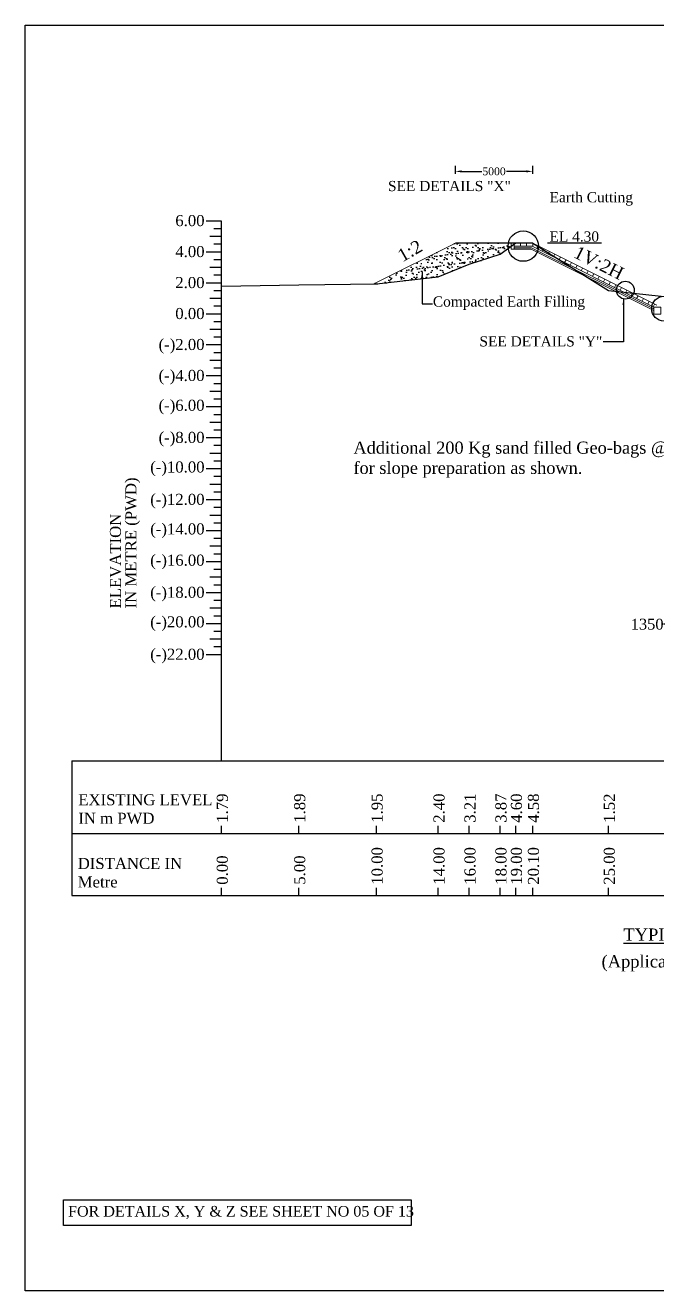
# Model space of a CAD drawing. Header units: metres. Extents: x -1354 to 3686, y -9962 to -7697.
# Drawn here: x -160.1 to -119.3, y -9002.6 to -8920.9 of the extents above; entities that cross this region are included whole.
import ezdxf
from ezdxf.enums import TextEntityAlignment as Align

# ---------------------------------------------------------------- set-up
doc = ezdxf.new("R2010")
doc.units = ezdxf.units.M
doc.layers.add('LINE', color=7, linetype='Continuous')
doc.styles.get("Standard").update_dxf_attribs({"font": 'times.ttf'})
doc.dimstyles.get("Standard").update_dxf_attribs({"dimtxt": 0.5, "dimasz": 0.4075, "dimexe": 0.364, "dimexo": 0.219, "dimgap": 0.09, "dimtad": 0, "dimdec": 0, "dimlfac": 1000, "dimzin": 0, "dimdsep": 46, "dimtxsty": 'Standard', "dimcen": 0.09, "dimadec": 0, "dimazin": 0, "dimtfac": 1, "dimtdec": 0, "dimtofl": 0, "dimtmove": 0, "dimatfit": 3, "dimfxl": 1, "dimtolj": 1, "dimtzin": 0, "dimarcsym": 0})

# ---------------------------------------------------------------- blocks, each defined once
blk = doc.blocks.new('*D140')
at = {"color": 0, "lineweight": -2, "ltscale": 0.5}
for p, q in [((-132.301, -8930.494), (-132.301, -8929.98)), ((-127.301, -8930.494), (-127.301, -8929.98)), ((-131.893, -8930.344), (-130.598, -8930.344)), ((-127.708, -8930.344), (-129.003, -8930.344))]:
    blk.add_line(p, q, dxfattribs=at)
at = {"color": 0, "linetype": 'Continuous', "lineweight": -3, "ltscale": 0.5}
for points in [[(-131.893, -8930.276), (-131.893, -8930.412), (-132.301, -8930.344)], [(-127.708, -8930.276), (-127.708, -8930.412), (-127.301, -8930.344)]]:
    blk.add_solid(points, dxfattribs=at)
at = {"layer": 'Defpoints', "color": 0, "linetype": 'Continuous', "lineweight": -3, "ltscale": 0.5}
for p in [(-127.301, -8930.344), (-132.301, -8932.049), (-127.301, -8932.049)]:
    blk.add_point(p, dxfattribs=at)
at = {"color": 0, "linetype": 'Continuous', "lineweight": -3, "ltscale": 0.5, "insert": (-129.801, -8930.344), "char_height": 0.5, "attachment_point": 5}
blk.add_mtext('\\A1;5000', dxfattribs=at)
blk = doc.blocks.new('*D447')
at = {"color": 0, "lineweight": -2, "ltscale": 0.5}
for p, q in [((-118.457, -8959.584), (-118.864, -8959.584)), ((-118.457, -8959.434), (-118.457, -8959.948)), ((-117.514, -8959.584), (-118.049, -8959.584)), ((-117.107, -8959.434), (-117.107, -8959.948))]:
    blk.add_line(p, q, dxfattribs=at)
at = {"color": 0, "linetype": 'Continuous', "lineweight": -3, "ltscale": 0.5}
for points in [[(-118.049, -8959.516), (-118.049, -8959.652), (-118.457, -8959.584)], [(-117.514, -8959.516), (-117.514, -8959.652), (-117.107, -8959.584)]]:
    blk.add_solid(points, dxfattribs=at)
at = {"layer": 'Defpoints', "color": 0, "linetype": 'Continuous', "lineweight": -3, "ltscale": 0.5}
for p in [(-118.457, -8957.638), (-117.107, -8957.504), (-117.107, -8959.584)]:
    blk.add_point(p, dxfattribs=at)
at = {"color": 0, "linetype": 'Continuous', "lineweight": -3, "ltscale": 0.5, "insert": (-119.909, -8959.584), "char_height": 0.5, "attachment_point": 5}
blk.add_mtext('\\A1;{\\H1.4x;1350}', dxfattribs=at)

msp = doc.modelspace()

# ---------------------------------------------------------------- hatches: boundary and pattern name
at = {"linetype": 'Continuous', "lineweight": -3, "ltscale": 0.5}
h = msp.add_hatch(dxfattribs=at)
h.set_pattern_fill('AR-SAND', color=0, scale=0.01, style=0)
h.set_pattern_definition([(37.5, (-397.82782, -6707.65604), (-0.01600031, 0.48941324), [0, -0.38608, 0, -0.4318, 0, -0.41275]), (7.5, (-397.8278, -6707.65604), (0.44952328, 0.7168251), [0, -0.20828, 0, -0.34798, 0, -0.13335]), (327.5, (-398.14024, -6707.65604), (0.79099237, 0.001437185), [0, -0.127, 0, -0.4572, 0, -0.5969]), (317.5, (-398.14024, -6707.65604), (0.76355645, 0.22292932), [0, -0.0635, 0, -0.29972, 0, -0.3429])])
h.paths.add_polyline_path([(-131.400713, -8936.342735), (-129.400713, -8935.682735), (-128.700713, -8935.171735), (-128.700713, -8934.972735), (-132.300713, -8934.972735), (-137.564647, -8937.604702), (-137.400713, -8937.602735), (-133.400713, -8937.152735)])

# ---------------------------------------------------------------- linework, layer by layer
at = {"color": 0, "lineweight": -2}
for p, q in [((-147.400713, -8933.552735), (-148.400713, -8933.552735)), ((-147.400713, -8934.052735), (-147.900713, -8934.052735)), ((-147.400713, -8968.397046), (-147.400713, -8933.552735)), ((-147.400713, -8934.552735), (-148.150713, -8934.552735)), ((-147.400713, -8935.052735), (-147.900713, -8935.052735)), ((-147.400713, -8935.552735), (-148.400713, -8935.552735)), ((-147.400713, -8936.552735), (-148.150713, -8936.552735)), ((-147.400713, -8936.052735), (-147.900713, -8936.052735)), ((-147.400713, -8937.052735), (-147.900713, -8937.052735)), ((-147.400713, -8937.552735), (-148.400713, -8937.552735)), ((-147.400713, -8938.052735), (-147.900713, -8938.052735)), ((-147.400713, -8938.552735), (-148.150713, -8938.552735)), ((-147.400713, -8939.052735), (-147.900713, -8939.052735)), ((-147.400713, -8939.552735), (-148.400713, -8939.552735)), ((-147.400713, -8940.552735), (-148.150713, -8940.552735)), ((-147.400713, -8940.052735), (-147.900713, -8940.052735)), ((-147.400713, -8941.552735), (-148.400713, -8941.552735)), ((-147.400713, -8941.052735), (-147.900713, -8941.052735)), ((-147.400713, -8942.052735), (-147.900713, -8942.052735)), ((-147.400713, -8942.552735), (-148.150713, -8942.552735)), ((-147.400713, -8943.052735), (-147.900713, -8943.052735)), ((-147.400713, -8943.552735), (-148.400713, -8943.552735)), ((-147.400713, -8944.052735), (-147.900713, -8944.052735)), ((-147.400713, -8944.552735), (-148.150713, -8944.552735)), ((-147.400713, -8945.552735), (-148.400713, -8945.552735)), ((-147.400713, -8945.052735), (-147.900713, -8945.052735)), ((-147.400713, -8946.052735), (-147.900713, -8946.052735)), ((-147.400713, -8946.552735), (-148.150713, -8946.552735)), ((-147.400713, -8947.052735), (-147.900713, -8947.052735)), ((-147.400713, -8947.552735), (-148.400713, -8947.552735)), ((-147.400713, -8948.052735), (-147.900713, -8948.052735)), ((-147.400713, -8948.552735), (-148.150713, -8948.552735)), ((-147.400713, -8949.552735), (-148.400713, -8949.552735)), ((-147.400713, -8949.052735), (-147.900713, -8949.052735)), ((-147.400713, -8950.552735), (-148.150713, -8950.552735)), ((-147.400713, -8950.052735), (-147.900713, -8950.052735)), ((-147.400713, -8951.052735), (-147.900713, -8951.052735)), ((-147.400713, -8951.552735), (-148.400713, -8951.552735)), ((-147.400713, -8952.052735), (-147.900713, -8952.052735)), ((-147.400713, -8952.552735), (-148.150713, -8952.552735)), ((-147.400713, -8953.052735), (-147.900713, -8953.052735)), ((-147.400713, -8953.552735), (-148.400713, -8953.552735)), ((-147.400713, -8954.552735), (-148.150713, -8954.552735)), ((-147.400713, -8954.052735), (-147.900713, -8954.052735)), ((-147.400713, -8955.052735), (-147.900713, -8955.052735)), ((-147.400713, -8955.552735), (-148.400713, -8955.552735)), ((-147.400713, -8956.052735), (-147.900713, -8956.052735)), ((-147.400713, -8956.552735), (-148.150713, -8956.552735)), ((-147.400713, -8957.052735), (-147.900713, -8957.052735)), ((-147.400713, -8957.552735), (-148.400713, -8957.552735)), ((-147.400713, -8958.552735), (-148.150713, -8958.552735)), ((-147.400713, -8958.052735), (-147.900713, -8958.052735)), ((-147.400713, -8959.552735), (-148.400713, -8959.552735)), ((-147.400713, -8959.052735), (-147.900713, -8959.052735)), ((-147.400713, -8960.052735), (-147.900713, -8960.052735)), ((-147.400713, -8960.552735), (-148.150713, -8960.552735)), ((-147.400713, -8961.052735), (-147.900713, -8961.052735)), ((-147.400713, -8961.552735), (-148.400713, -8961.552735)), ((-157.072524, -8968.397046), (-56.400713, -8968.397046)), ((-157.072524, -8973.102353), (-56.400713, -8973.102353)), ((-157.072524, -8977.102353), (-56.400713, -8977.102353))]:
    msp.add_line(p, q, dxfattribs=at)
at = {"linetype": 'ByBlock', "lineweight": 13, "ltscale": 0.5}
for p, q in [((-137.564647, -8937.604702), (-132.300713, -8934.972735)), ((-119.293365, -8938.976408), (-127.300713, -8934.972735)), ((-127.39514, -8935.372735), (-128.700713, -8935.372735)), ((-127.300713, -8935.172735), (-128.500713, -8935.172735)), ((-127.371533, -8935.272735), (-128.500713, -8935.272735)), ((-119.476566, -8939.332022), (-127.39514, -8935.372735)), ((-119.476566, -8939.220218), (-127.371533, -8935.272735)), ((-119.476566, -8939.108415), (-127.347927, -8935.172735))]:
    msp.add_line(p, q, dxfattribs=at)
at = {"color": 0, "linetype": 'Continuous', "lineweight": -3, "ltscale": 0.5}
for p, q in [((-127.300713, -8934.972735), (-132.300713, -8934.972735)), ((-127.300713, -8934.972735), (-128.700713, -8934.972735)), ((-122.84953, -8934.972735), (-126.337604, -8934.972735)), ((-147.400713, -8935.552735), (-147.400713, -8935.252735))]:
    msp.add_line(p, q, dxfattribs=at)
at = {"linetype": 'ByBlock', "lineweight": 18, "ltscale": 0.5}
for p, q in [((-128.700713, -8934.972735), (-128.700713, -8935.372735)), ((-128.500713, -8934.972735), (-128.500713, -8935.372735)), ((-128.100713, -8934.972735), (-128.100713, -8935.172735)), ((-127.700713, -8934.972735), (-127.700713, -8935.172735)), ((-127.300713, -8934.972735), (-127.300713, -8935.172735)), ((-127.028741, -8935.332327), (-126.939299, -8935.153442)), ((-126.67097, -8935.511213), (-126.581528, -8935.332327)), ((-126.3132, -8935.690098), (-126.223757, -8935.511213)), ((-125.955429, -8935.868984), (-125.865986, -8935.690098)), ((-125.597658, -8936.047869), (-125.508215, -8935.868984)), ((-125.239887, -8936.226754), (-125.150444, -8936.047869)), ((-124.882116, -8936.40564), (-124.792673, -8936.226754)), ((-124.524345, -8936.584525), (-124.434903, -8936.40564)), ((-124.166574, -8936.763411), (-124.077132, -8936.584525)), ((-123.808803, -8936.942296), (-123.719361, -8936.763411)), ((-123.451033, -8937.121182), (-123.36159, -8936.942296)), ((-123.093262, -8937.300067), (-123.003819, -8937.121182)), ((-122.735491, -8937.478952), (-122.646048, -8937.300067)), ((-122.37772, -8937.657838), (-122.288277, -8937.478952)), ((-122.019949, -8937.836723), (-121.930506, -8937.657838)), ((-121.662178, -8938.015609), (-121.572735, -8937.836723)), ((-121.304407, -8938.194494), (-121.214965, -8938.015609)), ((-120.946636, -8938.37338), (-120.857194, -8938.194494)), ((-120.588866, -8938.552265), (-120.499423, -8938.37338)), ((-120.231095, -8938.731151), (-120.141652, -8938.552265)), ((-119.873324, -8938.910036), (-119.783881, -8938.731151)), ((-119.873324, -8938.910036), (-119.783881, -8938.731151)), ((-119.515553, -8939.088921), (-119.42611, -8938.910036))]:
    msp.add_line(p, q, dxfattribs=at)
for p, q in [((-157.072524, -8968.397046), (-157.072524, -8977.102353)), ((-147.400713, -8973.102353), (-147.400713, -8972.602353)), ((-142.400713, -8973.102353), (-142.400713, -8972.602353)), ((-137.400713, -8973.102353), (-137.400713, -8972.602353)), ((-133.400713, -8973.102353), (-133.400713, -8972.602353)), ((-131.400713, -8973.102353), (-131.400713, -8972.602353)), ((-129.400713, -8973.102353), (-129.400713, -8972.602353)), ((-128.400713, -8973.102353), (-128.400713, -8972.602353)), ((-127.300713, -8973.102353), (-127.300713, -8972.602353)), ((-122.400713, -8973.102353), (-122.400713, -8972.602353)), ((-147.400713, -8977.102353), (-147.400713, -8976.602353)), ((-142.400713, -8977.102353), (-142.400713, -8976.602353)), ((-137.400713, -8977.102353), (-137.400713, -8976.602353)), ((-133.400713, -8977.102353), (-133.400713, -8976.602353)), ((-131.400713, -8977.102353), (-131.400713, -8976.602353)), ((-129.400713, -8977.102353), (-129.400713, -8976.602353)), ((-128.400713, -8977.102353), (-128.400713, -8976.602353)), ((-127.300713, -8977.102353), (-127.300713, -8976.602353)), ((-122.400713, -8977.102353), (-122.400713, -8976.602353))]:
    msp.add_line(p, q)
at = {"color": 6}
msp.add_lwpolyline([(-147.400713, -8937.762735), (-142.400713, -8937.662735), (-137.400713, -8937.602735), (-133.400713, -8937.152735), (-131.400713, -8936.342735), (-129.400713, -8935.682735), (-128.400713, -8934.952735), (-127.300713, -8934.972735), (-122.400713, -8938.032735), (-117.400713, -8938.562735)], dxfattribs=at)
at = {"linetype": 'ByBlock', "lineweight": 18, "ltscale": 0.5}
msp.add_lwpolyline([(-119.476566, -8939.552735), (-119.026566, -8939.552735), (-119.026566, -8939.102735), (-119.476566, -8939.102735)], close=True, dxfattribs=at)
at = {"color": 0, "lineweight": -2}
msp.add_lwpolyline([(-152.400713, -8958.595248, 0, 0, 0), (-152.400713, -8950.848581, 0.276667, 0, 0), (-152.400713, -8950.295248, 0, 0, 0)], format="xyseb", dxfattribs=at)
at = {"color": 0, "linetype": 'Continuous', "lineweight": -3, "ltscale": 0.5}
msp.add_lwpolyline([(-157.619, -8996.749648), (-135.144544, -8996.749648), (-135.144544, -8998.405138), (-157.619, -8998.405138)], close=True, dxfattribs=at)
at = {"layer": 'LINE', "color": 0, "linetype": 'ByBlock', "lineweight": -3, "ltscale": 0.5}
msp.add_lwpolyline([(-160.080927, -8920.911291), (-41.430577, -8920.911291), (-41.430577, -9002.614823), (-160.080927, -9002.614823)], close=True, dxfattribs=at)
at = {"layer": 'LINE', "color": 7, "lineweight": 13, "ltscale": 0.5}
for points in [[(-128.736168, -8931.228423, 0, 0, 0), (-127.91117, -8931.224834, 0, 0, 0), (-127.91117, -8933.75367, 0.149813, 0, 0), (-127.913444, -8934.188068, 0, 0, 0)], [(-120.672059, -8932.095919, 0, 0, 0), (-119.522061, -8932.095919, 0, 0, 0), (-119.522061, -8937.903232, 0.149813, 0, 0), (-119.532139, -8938.489705, 0, 0, 0)], [(-123.984045, -8938.95282, 0, 0, 0), (-122.456548, -8938.95282, 0, 0, 0), (-122.456548, -8938.35282, 0.149813, 0, 0), (-122.456548, -8937.918904, 0, 0, 0)]]:
    msp.add_lwpolyline(points, format="xyseb", dxfattribs=at)
at = {"layer": 'LINE', "color": 0, "linetype": 'ByBlock', "lineweight": -3, "ltscale": 0.5}
for centre, radius in [((-127.913444, -8935.169498), 0.98143), ((-121.31785, -8938.011132), 0.574705), ((-118.818672, -8939.204197), 0.8)]:
    msp.add_circle(centre, radius, dxfattribs=at)

# ---------------------------------------------------------------- texts
at = {"color": 0, "lineweight": -2}
for s, p in [('6.00', (-148.500713, -8933.877735)), ('4.00', (-148.500713, -8935.877735)), ('2.00', (-148.500713, -8937.877735)), ('0.00', (-148.500713, -8939.877735)), ('(-)2.00', (-148.500713, -8941.877735)), ('(-)4.00', (-148.500713, -8943.877735)), ('(-)6.00', (-148.500713, -8945.802735)), ('(-)8.00', (-148.500713, -8947.877735)), ('(-)10.00', (-148.500713, -8949.786682)), ('(-)12.00', (-148.500713, -8951.877735)), ('(-)14.00', (-148.500713, -8953.786682)), ('(-)16.00', (-148.500713, -8955.802735)), ('(-)18.00', (-148.500713, -8957.877735)), ('(-)20.00', (-148.500713, -8959.786682)), ('(-)22.00', (-148.500713, -8961.877735))]:
    msp.add_text(s, height=0.715, dxfattribs=at).set_placement(p, align=Align.RIGHT)
for s, p in [('IN METRE (PWD)', (-152.900713, -8958.565248)), ('ELEVATION', (-153.900713, -8958.565248)), ('1.79', (-146.997398, -8972.402353)), ('1.89', (-141.997398, -8972.402353)), ('1.95', (-136.997398, -8972.402353)), ('2.40', (-132.997398, -8972.402353)), ('3.21', (-130.997398, -8972.402353)), ('3.87', (-128.997398, -8972.402353)), ('4.60', (-127.997398, -8972.402353)), ('4.58', (-126.897398, -8972.402353)), ('1.52', (-121.997398, -8972.402353)), ('10.00', (-136.997398, -8976.402353)), ('14.00', (-132.997398, -8976.402353)), ('16.00', (-130.997398, -8976.402353)), ('18.00', (-128.997398, -8976.402353)), ('19.00', (-127.997398, -8976.402353)), ('20.10', (-126.897398, -8976.402353)), ('25.00', (-121.997398, -8976.402353)), ('0.00', (-146.997398, -8976.402353)), ('5.00', (-141.997398, -8976.402353))]:
    msp.add_text(s, height=0.715, rotation=90, dxfattribs=at).set_placement(p)
at = {"color": 0, "lineweight": -2, "char_height": 0.715, "attachment_point": 1}
for s, insert, width in [('EXISTING LEVEL IN m PWD', (-156.657421, -8970.559816), 8.82203068), ('DISTANCE IN Metre', (-156.695158, -8974.670735), 6.93160649)]:
    msp.add_mtext(s, dxfattribs=dict(at, insert=insert, width=width))
at = {"char_height": 0.78947585, "attachment_point": 1}
for s, insert in [('{\\LTYPICAL X-SECTION AT KM 0.150}', (-121.442486, -8979.228039)), ('(Applicable from KM 0.000 TO KM 2.000)', (-122.85381, -8980.956952))]:
    msp.add_mtext(s, dxfattribs=dict(at, insert=insert))
at = {"layer": 'LINE', "color": 0, "linetype": 'ByBlock', "lineweight": -3, "ltscale": 0.5}
for s, rotation, p in [('1:2', 29.68609056, (-135.723128, -8936.220212)), ('1V:2H ', 333.44017494, (-124.72761, -8935.854823))]:
    msp.add_text(s, height=0.825, rotation=rotation, dxfattribs=at).set_placement(p)
for s, insert, char_height, attachment_point in [('SEE DETAILS "X"', (-136.652378, -8930.958762), 0.65828823, 1), ('Earth Cutting', (-126.212384, -8931.68318), 0.65828823, 1), ('EL 4.30', (-123.016122, -8934.220092), 0.6582882, 3), ('Compacted Earth Filling', (-123.922666, -8938.416357), 0.65828823, 3), ('SEE DETAILS "Y"', (-122.807845, -8940.987946), 0.65828823, 3)]:
    msp.add_mtext(s, dxfattribs=dict(at, insert=insert, char_height=char_height, attachment_point=attachment_point))
at = {"layer": 'LINE', "color": 0, "linetype": 'ByBlock', "lineweight": -3, "ltscale": 0.5, "insert": (-138.883222, -8947.790632), "char_height": 0.78176775, "width": 44.3343089, "attachment_point": 1}
msp.add_mtext('Additional 200 Kg sand filled Geo-bags @ 8.00 m³/m\\Pfor slope preparation as shown.', dxfattribs=at)
at = {"layer": 'LINE', "color": 0, "linetype": 'ByBlock', "lineweight": 30, "ltscale": 0.5, "insert": (-157.317809, -8997.144034), "char_height": 0.68631446, "width": 67.13921254, "attachment_point": 1}
msp.add_mtext('FOR DETAILS X, Y & Z SEE SHEET NO 05 OF 13', dxfattribs=at)

# ---------------------------------------------------------------- dimensions: what is measured, and where the dimension line sits
at = {"color": 0, "linetype": 'Continuous', "lineweight": -3, "ltscale": 0.5}
dim = msp.add_linear_dim(base=(-127.300713, -8930.343982), p1=(-132.300713, -8932.048684), p2=(-127.300713, -8932.048684), dimstyle='Standard', override={"dimfxl": 0.15, "dimfxlon": 1}, dxfattribs=at)
dim.commit()
dim.dimension.update_dxf_attribs({"geometry": '*D140', "text_midpoint": (-129.800713, -8930.343982)})
dim = msp.add_linear_dim(base=(-117.106604, -8959.583898), p1=(-118.456604, -8957.637772), p2=(-117.106604, -8957.504356), text='{\\H1.4x;<>}', dimstyle='Standard', override={"dimfxl": 0.15, "dimfxlon": 1}, dxfattribs=at)
dim.commit()
dim.dimension.update_dxf_attribs({"geometry": '*D447', "text_midpoint": (-119.908718, -8959.583898), "dimtype": 160})

# ---------------------------------------------------------------- leaders
for points, override in [([(-134.447919, -8936.815696), (-134.447919, -8938.904436), (-133.777301, -8938.904436)], {"dimfxl": 0.15, "dimfxlon": 1}), ([(-121.441032, -8938.57248), (-121.441032, -8941.357181), (-122.744464, -8941.357181)], {"dimgap": 0.09, "dimtad": 0, "dimfxl": 0.15, "dimfxlon": 1})]:
    msp.add_leader(points, dimstyle='Standard', override=override, dxfattribs=at)

doc.saveas('drawing.dxf')
